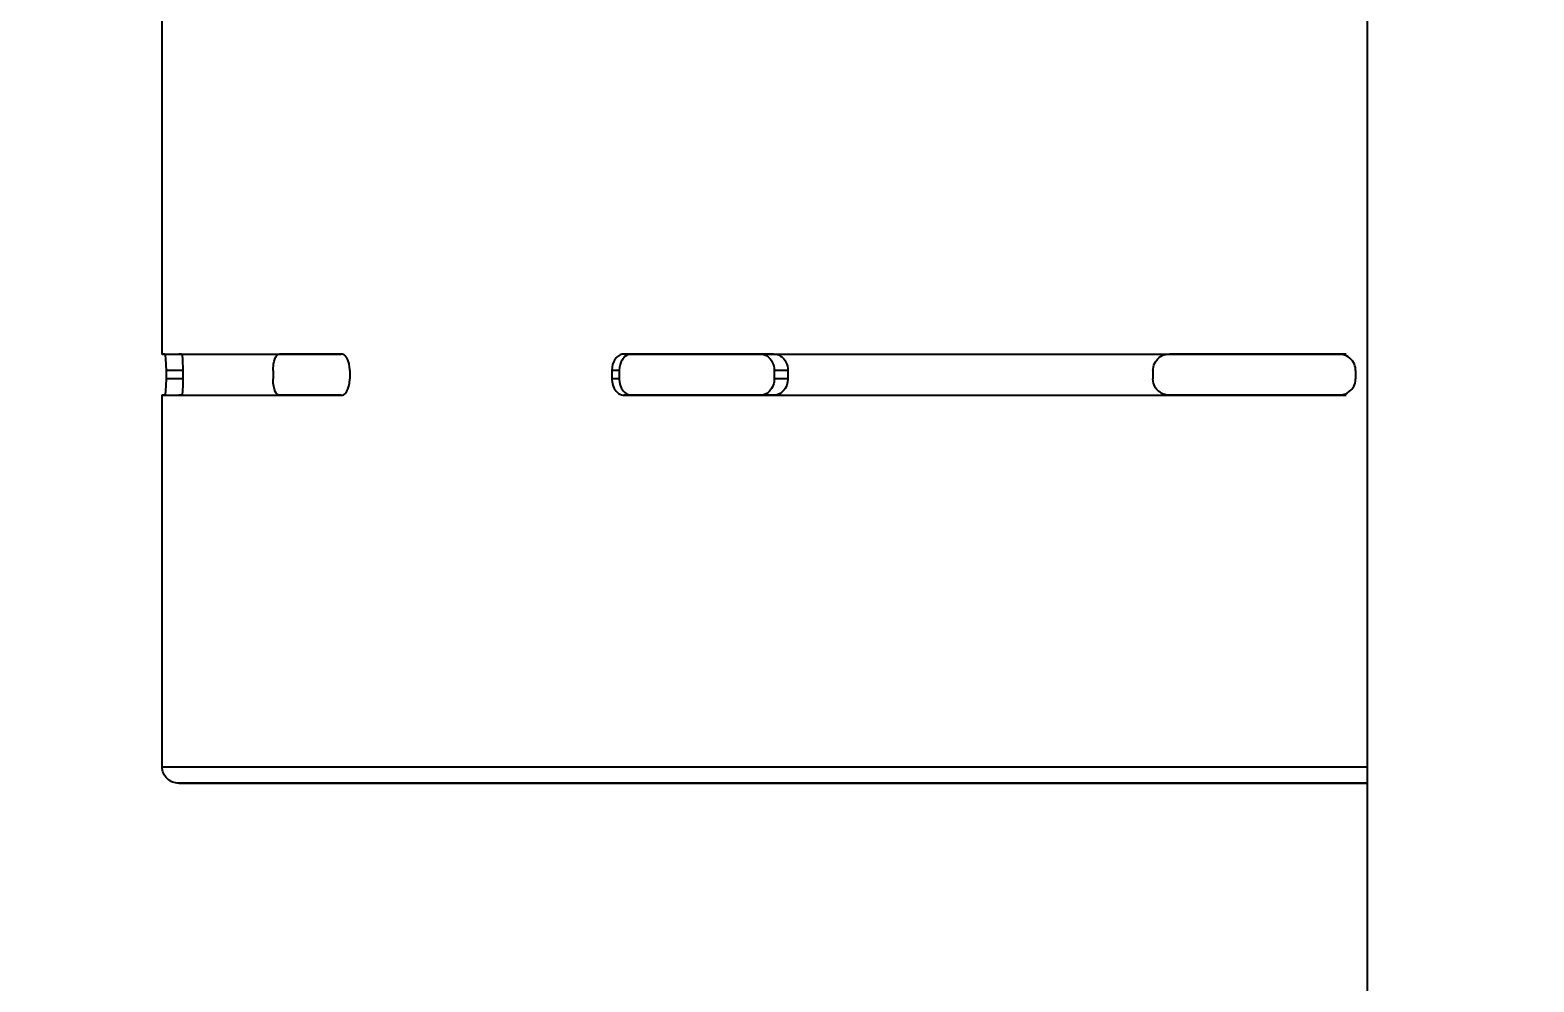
# Model space of a CAD drawing. Header units: millimetres. Extents: x 12069 to 16055, y 15847 to 21295.
# Drawn here: x 12719.7 to 12901.9, y 19687.1 to 19802.4 of the extents above; entities that cross this region are included whole.
import ezdxf

# ---------------------------------------------------------------- set-up
doc = ezdxf.new("R2010")
doc.units = ezdxf.units.MM
doc.header["$LTSCALE"] = 3
doc.layers.add('DomyÅ›lny', color=7, linetype='Continuous')
doc.styles.get("Standard").update_dxf_attribs({"font": 'arial.ttf'})
doc.dimstyles.new('MATEUSZ', dxfattribs={"dimtxt": 35, "dimasz": 16, "dimexe": 0.18, "dimexo": 0.0625, "dimgap": 0.09, "dimtad": 0, "dimdec": 0, "dimdsep": 46, "dimtxsty": 'Standard', "dimblk": 'DOT', "dimcen": 0.09, "dimse1": 1, "dimse2": 1, "dimadec": 0, "dimazin": 0, "dimtfac": 1, "dimtdec": 0, "dimtofl": 0, "dimtmove": 0, "dimatfit": 3, "dimfxl": 1, "dimtolj": 1, "dimtzin": 0, "dimlwd": 9, "dimlwe": 9, "dimarcsym": 0})

# ---------------------------------------------------------------- blocks, each defined once
blk = doc.blocks.new('_Dot')
at = {"color": 0, "linetype": 'ByBlock', "lineweight": -2}
blk.add_line((-0.5, 0), (-1, 0), dxfattribs=at)
at = {"color": 0, "linetype": 'ByBlock', "const_width": 0.5}
blk.add_lwpolyline([(-0.25, 0, 1), (0.25, 0, 1)], format="xyb", close=True, dxfattribs=at)
blk = doc.blocks.new('*D26')
at = {"color": 0, "lineweight": 9, "transparency": 16777216}
for p, q in [((12743.74, 19055.84), (12867.01, 19055.84)), ((13067.74, 19055.84), (12944.47, 19055.84))]:
    blk.add_line(p, q, dxfattribs=at)
at = {"layer": 'Defpoints', "color": 0, "transparency": 16777216}
for p in [(12727.74, 20111.15), (13083.74, 20111.15), (13083.74, 19055.84)]:
    blk.add_point(p, dxfattribs=at)
at = {"color": 0, "lineweight": 9, "transparency": 16777216, "xscale": 16, "yscale": 16, "zscale": 16, "rotation": 180}
blk.add_blockref('_Dot', (12727.74, 19055.84), dxfattribs=at)
at = {"color": 0, "lineweight": 9, "transparency": 16777216, "xscale": 16, "yscale": 16, "zscale": 16}
blk.add_blockref('_Dot', (13083.74, 19055.84), dxfattribs=at)
at = {"color": 0, "transparency": 16777216, "insert": (12905.74, 19055.84), "char_height": 35, "attachment_point": 5}
blk.add_mtext('\\A1;356', dxfattribs=at)

msp = doc.modelspace()

# ---------------------------------------------------------------- linework, layer by layer
at = {"layer": 'DomyÅ›lny'}
for p, q in [((12881.74, 19254.49), (12881.74, 20376.35)), ((12735.74, 19763.15), (12735.74, 19808.15)), ((12792.64, 19763.15), (12791.74, 19763.15)), ((12879.13, 19763.15), (12878.23, 19763.15)), ((12736.21, 19761.15), (12736.21, 19760.15)), ((12738.25, 19761.15), (12736.21, 19761.15)), ((12738.25, 19761.15), (12738.25, 19760.15)), ((12749.17, 19761.15), (12749.17, 19760.15)), ((12758.46, 19761.15), (12758.46, 19760.15)), ((12790.19, 19761.15), (12790.19, 19760.15)), ((12791.1, 19761.15), (12790.19, 19761.15)), ((12791.1, 19761.15), (12791.1, 19760.15)), ((12809.88, 19761.15), (12809.88, 19760.15)), ((12811.52, 19761.15), (12809.88, 19761.15)), ((12811.52, 19761.15), (12811.52, 19760.15)), ((12855.74, 19761.15), (12855.74, 19760.15)), ((12880.29, 19761.15), (12880.29, 19760.15)), ((12738.25, 19760.15), (12736.21, 19760.15)), ((12791.1, 19760.15), (12790.19, 19760.15)), ((12811.52, 19760.15), (12809.88, 19760.15)), ((12735.74, 19713.15), (12735.74, 19758.15)), ((12792.64, 19758.15), (12791.74, 19758.15)), ((12879.13, 19758.15), (12878.23, 19758.15))]:
    msp.add_line(p, q, dxfattribs=at)
for points in [[(12736.07, 19763.15, 0), (12735.8, 19763.15, 0), (12735.75, 19763.15, 0), (12735.74, 19763.15, 0), (12735.74, 19763.15, 0), (12735.74, 19763.15, 0), (12735.74, 19763.15, 0), (12735.74, 19763.15, 0), (12735.74, 19763.15, 0), (12735.74, 19763.15, 0), (12735.74, 19763.15, 0), (12735.74, 19763.15, 0), (12735.74, 19763.15, 0), (12735.74, 19763.15, 0), (12735.74, 19763.15, 0), (12735.74, 19763.15, 0), (12735.75, 19763.15, 0), (12735.78, 19763.15, 0), (12735.91, 19763.15, 0), (12736.45, 19763.15, 0), (12738.65, 19763.15, 0), (12757.43, 19763.15, 0)], [(12736.07, 19763.15, 0), (12736.07, 19763.15, 0), (12736.07, 19763.15, 0), (12736.07, 19763.15, 0), (12736.07, 19763.15, 0), (12736.07, 19763.15, 0), (12736.07, 19763.15, 0), (12736.08, 19763.14, 0), (12736.08, 19763.14, 0), (12736.09, 19763.13, 0), (12736.1, 19763.1, 0), (12736.12, 19762.98, 0), (12736.16, 19762.58, 0), (12736.21, 19761.15, 0)], [(12738.1, 19763.15, 0), (12737.82, 19763.15, 0), (12737.76, 19763.15, 0), (12737.74, 19763.15, 0), (12737.74, 19763.15, 0), (12737.74, 19763.15, 0), (12737.74, 19763.15, 0), (12737.74, 19763.15, 0), (12737.74, 19763.15, 0), (12737.74, 19763.15, 0), (12737.74, 19763.15, 0), (12737.74, 19763.15, 0), (12737.74, 19763.15, 0), (12737.74, 19763.15, 0), (12737.74, 19763.15, 0), (12737.74, 19763.15, 0), (12737.74, 19763.15, 0), (12737.74, 19763.15, 0), (12737.74, 19763.15, 0), (12737.75, 19763.15, 0), (12737.78, 19763.15, 0), (12737.92, 19763.15, 0), (12739.31, 19763.15, 0), (12742.08, 19763.15, 0), (12757.43, 19763.15, 0)], [(12738.1, 19763.15, 0), (12738.1, 19763.15, 0), (12738.1, 19763.15, 0), (12738.1, 19763.15, 0), (12738.11, 19763.15, 0), (12738.11, 19763.15, 0), (12738.11, 19763.15, 0), (12738.11, 19763.14, 0), (12738.11, 19763.14, 0), (12738.12, 19763.13, 0), (12738.13, 19763.11, 0), (12738.14, 19763.07, 0), (12738.16, 19762.95, 0), (12738.21, 19762.51, 0), (12738.25, 19761.15, 0)], [(12749.17, 19761.15, 0), (12749.17, 19761.24, 0), (12749.23, 19761.91, 0), (12749.31, 19762.3, 0), (12749.43, 19762.65, 0), (12749.5, 19762.8, 0), (12749.58, 19762.92, 0), (12749.66, 19763.02, 0), (12749.71, 19763.06, 0), (12749.75, 19763.09, 0), (12749.8, 19763.12, 0), (12749.85, 19763.14, 0), (12749.89, 19763.15, 0), (12749.94, 19763.15, 0)], [(12757.43, 19763.15, 0), (12749.94, 19763.15, 0)], [(12758.46, 19761.15, 0), (12758.46, 19761.27, 0), (12758.44, 19761.57, 0), (12758.37, 19761.96, 0), (12758.25, 19762.34, 0), (12758.18, 19762.52, 0), (12758.09, 19762.68, 0), (12758, 19762.82, 0), (12757.89, 19762.93, 0), (12757.78, 19763.03, 0), (12757.73, 19763.06, 0), (12757.67, 19763.1, 0), (12757.61, 19763.12, 0), (12757.55, 19763.14, 0), (12757.49, 19763.15, 0), (12757.43, 19763.15, 0)], [(12791.74, 19763.15, 0), (12791.6, 19763.14, 0), (12791.47, 19763.12, 0), (12791.34, 19763.09, 0), (12791.22, 19763.03, 0), (12791.09, 19762.97, 0), (12790.97, 19762.89, 0), (12790.85, 19762.79, 0), (12790.74, 19762.67, 0), (12790.63, 19762.55, 0), (12790.53, 19762.39, 0), (12790.44, 19762.24, 0), (12790.3, 19761.88, 0), (12790.23, 19761.56, 0), (12790.19, 19761.15, 0)], [(12792.64, 19763.15, 0), (12792.51, 19763.14, 0), (12792.38, 19763.12, 0), (12792.25, 19763.09, 0), (12792.12, 19763.03, 0), (12791.99, 19762.97, 0), (12791.88, 19762.89, 0), (12791.75, 19762.79, 0), (12791.64, 19762.67, 0), (12791.54, 19762.55, 0), (12791.44, 19762.39, 0), (12791.35, 19762.24, 0), (12791.21, 19761.88, 0), (12791.14, 19761.56, 0), (12791.1, 19761.15, 0)], [(12809.8, 19763.15, 0), (12791.66, 19763.15, 0)], [(12791.74, 19763.15, 0), (12878.23, 19763.15, 0)], [(12792.64, 19763.15, 0), (12879.13, 19763.15, 0)], [(12808.17, 19763.15, 0), (12808.31, 19763.14, 0), (12808.45, 19763.12, 0), (12808.59, 19763.09, 0), (12808.74, 19763.04, 0), (12808.88, 19762.97, 0), (12809.01, 19762.89, 0), (12809.14, 19762.79, 0), (12809.27, 19762.68, 0), (12809.38, 19762.56, 0), (12809.5, 19762.41, 0), (12809.6, 19762.25, 0), (12809.68, 19762.08, 0), (12809.76, 19761.9, 0), (12809.82, 19761.69, 0), (12809.86, 19761.45, 0), (12809.88, 19761.15, 0)], [(12809.8, 19763.15, 0), (12809.94, 19763.14, 0), (12810.08, 19763.12, 0), (12810.23, 19763.09, 0), (12810.37, 19763.04, 0), (12810.51, 19762.97, 0), (12810.64, 19762.89, 0), (12810.78, 19762.79, 0), (12810.9, 19762.68, 0), (12811.02, 19762.56, 0), (12811.14, 19762.41, 0), (12811.23, 19762.25, 0), (12811.32, 19762.08, 0), (12811.39, 19761.9, 0), (12811.46, 19761.69, 0), (12811.5, 19761.45, 0), (12811.52, 19761.15, 0)], [(12855.74, 19761.15, 0), (12855.75, 19761.28, 0), (12855.79, 19761.6, 0), (12855.85, 19761.8, 0), (12855.93, 19762, 0), (12856.04, 19762.19, 0), (12856.16, 19762.38, 0), (12856.32, 19762.55, 0), (12856.49, 19762.71, 0), (12856.67, 19762.84, 0), (12856.87, 19762.95, 0), (12857.07, 19763.03, 0), (12857.29, 19763.1, 0), (12857.51, 19763.14, 0), (12857.74, 19763.15, 0)], [(12879.05, 19763.15, 0), (12857.74, 19763.15, 0)], [(12880.29, 19761.15, 0), (12880.29, 19761.24, 0), (12880.26, 19761.52, 0), (12880.21, 19761.71, 0), (12880.14, 19761.91, 0), (12880.04, 19762.11, 0), (12879.91, 19762.31, 0), (12879.76, 19762.49, 0), (12879.59, 19762.65, 0), (12879.39, 19762.8, 0), (12879.18, 19762.92, 0), (12878.96, 19763.02, 0), (12878.72, 19763.09, 0), (12878.48, 19763.14, 0), (12878.23, 19763.15, 0)], [(12736.21, 19760.15, 0), (12736.21, 19760.05, 0), (12736.2, 19759.37, 0), (12736.16, 19758.63, 0), (12736.11, 19758.28, 0), (12736.09, 19758.18, 0), (12736.08, 19758.17, 0), (12736.08, 19758.16, 0), (12736.08, 19758.16, 0), (12736.07, 19758.16, 0), (12736.07, 19758.15, 0), (12736.07, 19758.15, 0), (12736.07, 19758.15, 0), (12736.07, 19758.15, 0), (12736.07, 19758.15, 0), (12736.07, 19758.15, 0)], [(12738.25, 19760.15, 0), (12738.25, 19760.05, 0), (12738.24, 19759.37, 0), (12738.19, 19758.64, 0), (12738.15, 19758.28, 0), (12738.14, 19758.22, 0), (12738.12, 19758.18, 0), (12738.12, 19758.17, 0), (12738.12, 19758.16, 0), (12738.11, 19758.16, 0), (12738.11, 19758.16, 0), (12738.11, 19758.15, 0), (12738.11, 19758.15, 0), (12738.1, 19758.15, 0), (12738.1, 19758.15, 0), (12738.1, 19758.15, 0), (12738.1, 19758.15, 0)], [(12749.94, 19758.15, 0), (12749.91, 19758.15, 0), (12749.88, 19758.16, 0), (12749.84, 19758.17, 0), (12749.81, 19758.18, 0), (12749.78, 19758.2, 0), (12749.75, 19758.21, 0), (12749.68, 19758.27, 0), (12749.62, 19758.33, 0), (12749.56, 19758.41, 0), (12749.44, 19758.62, 0), (12749.34, 19758.9, 0), (12749.26, 19759.22, 0), (12749.2, 19759.61, 0), (12749.17, 19760.15, 0)], [(12757.43, 19758.15, 0), (12757.51, 19758.16, 0), (12757.6, 19758.18, 0), (12757.69, 19758.22, 0), (12757.77, 19758.27, 0), (12757.86, 19758.34, 0), (12757.94, 19758.42, 0), (12758.02, 19758.52, 0), (12758.09, 19758.63, 0), (12758.23, 19758.9, 0), (12758.35, 19759.24, 0), (12758.42, 19759.63, 0), (12758.46, 19760.15, 0)], [(12790.19, 19760.15, 0), (12790.2, 19760.04, 0), (12790.23, 19759.76, 0), (12790.32, 19759.37, 0), (12790.39, 19759.17, 0), (12790.49, 19758.98, 0), (12790.6, 19758.8, 0), (12790.73, 19758.64, 0), (12790.87, 19758.49, 0), (12791.03, 19758.37, 0), (12791.19, 19758.28, 0), (12791.37, 19758.21, 0), (12791.55, 19758.17, 0), (12791.74, 19758.15, 0)], [(12791.1, 19760.15, 0), (12791.11, 19760.05, 0), (12791.13, 19759.76, 0), (12791.22, 19759.37, 0), (12791.3, 19759.17, 0), (12791.39, 19758.98, 0), (12791.5, 19758.8, 0), (12791.63, 19758.64, 0), (12791.78, 19758.49, 0), (12791.93, 19758.37, 0), (12792.1, 19758.28, 0), (12792.27, 19758.21, 0), (12792.46, 19758.17, 0), (12792.64, 19758.15, 0)], [(12809.88, 19760.15, 0), (12809.88, 19760.05, 0), (12809.85, 19759.77, 0), (12809.81, 19759.59, 0), (12809.75, 19759.39, 0), (12809.67, 19759.19, 0), (12809.56, 19758.99, 0), (12809.44, 19758.81, 0), (12809.29, 19758.65, 0), (12809.13, 19758.5, 0), (12808.96, 19758.38, 0), (12808.77, 19758.28, 0), (12808.57, 19758.21, 0), (12808.37, 19758.17, 0), (12808.17, 19758.15, 0)], [(12811.52, 19760.15, 0), (12811.52, 19760.06, 0), (12811.49, 19759.77, 0), (12811.45, 19759.59, 0), (12811.39, 19759.39, 0), (12811.31, 19759.19, 0), (12811.2, 19758.99, 0), (12811.08, 19758.81, 0), (12810.93, 19758.65, 0), (12810.77, 19758.5, 0), (12810.59, 19758.38, 0), (12810.4, 19758.28, 0), (12810.21, 19758.21, 0), (12810, 19758.17, 0), (12809.8, 19758.15, 0)], [(12857.74, 19758.15, 0), (12857.4, 19758.18, 0), (12857.07, 19758.27, 0), (12856.91, 19758.33, 0), (12856.75, 19758.42, 0), (12856.6, 19758.51, 0), (12856.45, 19758.62, 0), (12856.31, 19758.75, 0), (12856.19, 19758.89, 0), (12856.07, 19759.05, 0), (12855.97, 19759.22, 0), (12855.88, 19759.42, 0), (12855.81, 19759.62, 0), (12855.77, 19759.85, 0), (12855.74, 19760.15, 0)], [(12878.23, 19758.15, 0), (12878.58, 19758.18, 0), (12878.92, 19758.27, 0), (12879.09, 19758.34, 0), (12879.25, 19758.42, 0), (12879.56, 19758.63, 0), (12879.7, 19758.76, 0), (12879.84, 19758.91, 0), (12879.96, 19759.06, 0), (12880.06, 19759.23, 0), (12880.15, 19759.42, 0), (12880.22, 19759.62, 0), (12880.27, 19759.86, 0), (12880.29, 19760.15, 0)], [(12736.07, 19758.15, 0), (12735.8, 19758.15, 0), (12735.75, 19758.15, 0), (12735.74, 19758.15, 0), (12735.74, 19758.15, 0), (12735.74, 19758.15, 0), (12735.74, 19758.15, 0), (12735.74, 19758.15, 0), (12735.74, 19758.15, 0), (12735.74, 19758.15, 0), (12735.74, 19758.15, 0), (12735.74, 19758.15, 0), (12735.74, 19758.15, 0), (12735.74, 19758.15, 0), (12735.74, 19758.15, 0), (12735.74, 19758.15, 0), (12735.75, 19758.15, 0), (12735.78, 19758.15, 0), (12735.91, 19758.15, 0), (12736.45, 19758.15, 0), (12738.65, 19758.15, 0), (12757.43, 19758.15, 0)], [(12738.1, 19758.15, 0), (12737.82, 19758.15, 0), (12737.76, 19758.15, 0), (12737.74, 19758.15, 0), (12737.74, 19758.15, 0), (12737.74, 19758.15, 0), (12737.74, 19758.15, 0), (12737.74, 19758.15, 0), (12737.74, 19758.15, 0), (12737.74, 19758.15, 0), (12737.74, 19758.15, 0), (12737.74, 19758.15, 0), (12737.74, 19758.15, 0), (12737.74, 19758.15, 0), (12737.74, 19758.15, 0), (12737.74, 19758.15, 0), (12737.74, 19758.15, 0), (12737.74, 19758.15, 0), (12737.74, 19758.15, 0), (12737.75, 19758.15, 0), (12737.78, 19758.15, 0), (12737.92, 19758.15, 0), (12739.31, 19758.15, 0), (12742.08, 19758.15, 0), (12757.43, 19758.15, 0)], [(12757.43, 19758.15, 0), (12749.94, 19758.15, 0)], [(12809.8, 19758.15, 0), (12791.66, 19758.15, 0)], [(12791.74, 19758.15, 0), (12878.23, 19758.15, 0)], [(12792.64, 19758.15, 0), (12879.13, 19758.15, 0)], [(12879.05, 19758.15, 0), (12857.74, 19758.15, 0)], [(12735.74, 19713.15, 0), (12735.74, 19713.15, 0), (12735.74, 19713.15, 0), (12735.74, 19713.15, 0), (12735.74, 19713.15, 0), (12735.74, 19713.15, 0), (12735.74, 19713.15, 0), (12735.74, 19713.15, 0), (12735.74, 19713.15, 0), (12735.74, 19713.15, 0), (12735.74, 19713.15, 0), (12735.76, 19713.15, 0), (12735.8, 19713.15, 0), (12735.98, 19713.15, 0), (12736.71, 19713.15, 0), (12739.75, 19713.15, 0), (12752.68, 19713.15, 0), (12881.74, 19713.15, 0)], [(12737.74, 19711.15, 0), (12737.55, 19711.16, 0), (12737.36, 19711.19, 0), (12737.18, 19711.23, 0), (12737, 19711.29, 0), (12736.83, 19711.37, 0), (12736.66, 19711.47, 0), (12736.5, 19711.58, 0), (12736.36, 19711.71, 0), (12736.22, 19711.85, 0), (12736.1, 19712, 0), (12736, 19712.18, 0), (12735.91, 19712.36, 0), (12735.84, 19712.54, 0), (12735.79, 19712.74, 0), (12735.75, 19712.95, 0), (12735.74, 19713.15, 0)]]:
    msp.add_polyline3d(points, dxfattribs=at)
msp.add_polyline3d([(12881.74, 19711.15, 0), (12737.74, 19711.15, 0)], close=True, dxfattribs=at)

# ---------------------------------------------------------------- dimensions: what is measured, and where the dimension line sits
dim = msp.add_linear_dim(base=(13083.74, 19055.84), p1=(12727.74, 20111.15), p2=(13083.74, 20111.15), dimstyle='MATEUSZ')
dim.commit()
dim.dimension.update_dxf_attribs({"geometry": '*D26', "text_midpoint": (12905.74, 19055.84), "dimtype": 160})

doc.saveas('drawing.dxf')
